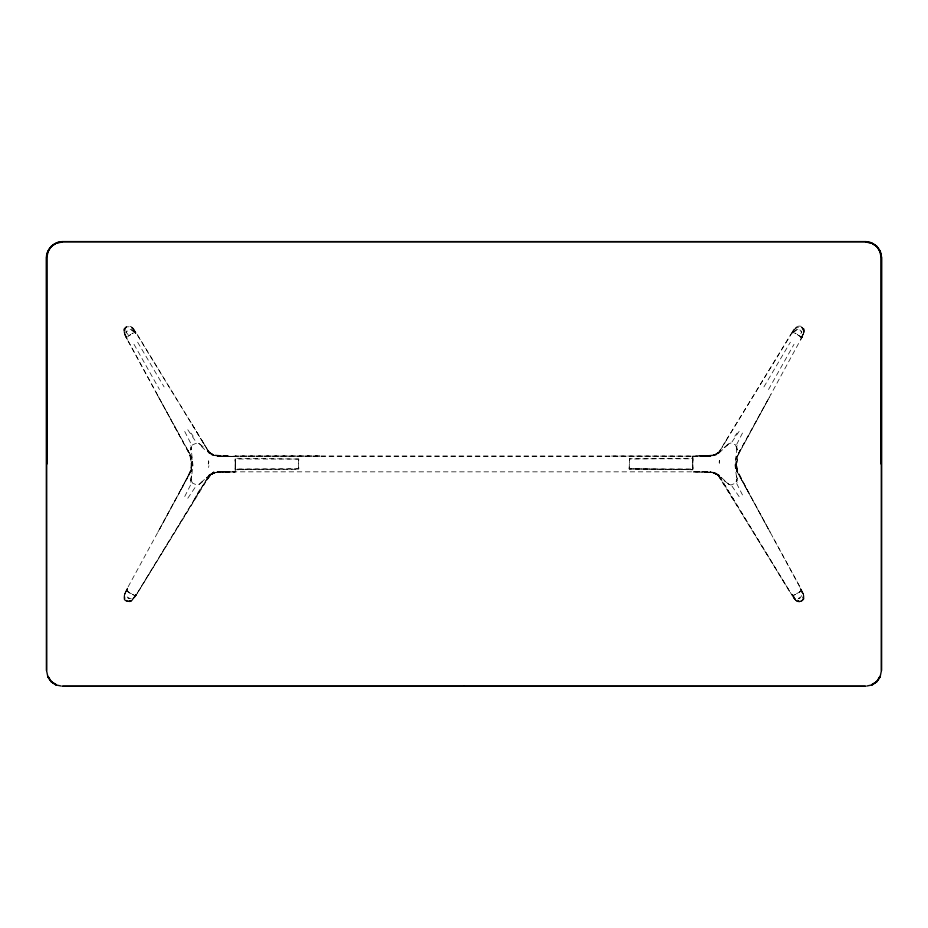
<?xml version="1.0" encoding="UTF-8"?>
<svg xmlns="http://www.w3.org/2000/svg" width="928" height="928" viewBox="0 0 928 928"><rect width="100%" height="100%" fill="white"/><g stroke="black" fill="none" stroke-linecap="round" stroke-linejoin="round"><path stroke-width="0.7" stroke-dasharray="4.64 3.48" d="M235.283 469L235.202 458.826L235.202 469.174L298.793 468.918L298.468 458.792M235.573 468.918L235.202 469.754L298.514 469.266L298.816 459.058L235.283 459.012M692.717 458.861L692.798 469.174L692.798 458.826L629.532 458.734L629.172 468.849L692.798 469.754L629.172 468.849M629.532 458.792L629.196 468.953L692.416 469.301L692.798 458.246L629.694 459.058M770.159 532.173L737.261 471.969L736.159 464L736.82 456.205L736.472 457.748M735.927 461.645L736.797 470.693M192.525 461.622L192.108 468.733M298.306 459.058L235.202 458.246L235.584 469.301M191.528 457.748L191.18 456.205L191.91 464L190.739 471.969L157.841 532.173M736.09 464L736.206 461.634M124.19 599.36L126.278 601.158C132.53 602.864 125.152 601.727 124.19 599.36L123.772 596.275L126.115 590.544L187.305 478.175M214.936 472.688L209.183 475.414L137.112 593.7C130.082 606.75 119.561 600.497 127.38 588.085M208.51 460.613L208.29 464.104L208.51 460.613L208.939 462.318M736.588 464.012L737.656 456.669M803.254 598.398L803.114 596.936C805.736 599.964 797.639 602.156 800.562 601.309L802.824 599.546M124.746 598.398L124.688 597.713L124.816 599.094L124.886 596.936M134.189 331.516L131.08 329.51L128.076 329.927L126.231 332.456L128.806 335.449L127.588 336.562L130.813 334.556L127.588 336.562M735.892 459.546L736.171 457.574M736.635 481.818L737.203 477.897L737.157 482.363M800.644 589.57L801.316 590.997L800.377 588.491M191.354 446.206L190.774 450.092L190.832 445.66M125.245 328.164L124.712 329.278L126.185 327.248L124.677 330.066C126.591 322.039 135.14 330.53 137.112 334.3L208.765 451.89M133.562 328.872C134.838 329.359 135.36 333.546 135.616 331.98C134.038 327.236 127.704 323.222 124.178 328.663L123.726 331.76L126.115 337.456L187.294 449.825C190.797 456.309 192.27 464.128 190.159 471.308L179.696 492.176M717.843 474.881L794.438 599.117L796.63 601.321L799.089 602.098L801.792 601.251L803.81 599.36L804.344 596.843L803.532 593.85L772.282 536.164M208.522 467.526L208.939 465.682M191.203 470.693L192.073 461.645M127.356 589.57L126.684 590.997L127.623 588.491M719.061 462.318L719.49 460.613L719.71 464.104L719.49 460.613M124.978 328.64L125.036 333.024L127.31 339.729M190.739 471.969L191.342 469.881L159.802 528.693M803.114 596.936L803.184 599.094L802.975 594.987L800.62 588.085L740.695 478.175L748.304 492.176L737.841 471.308C735.742 464.128 737.226 456.309 740.706 449.825L801.873 337.456L804.274 331.76L803.822 328.663C800.214 323.106 793.742 327.41 792.303 332.247C793.104 332.827 792.895 329.544 794.438 328.872M792.442 333.152C792.315 333.256 792.396 332.038 793.057 332.955M190.379 471.262L187.537 478.338M737.354 455.857L736.832 457.272L770.982 394.33M191.075 471.795L191.562 470.519M126.231 332.456L126.846 330.948M802.094 336.852L804.274 331.76L801.873 337.456L803.532 334.15M793.939 331.656L793.591 332.444L796.862 329.765L799.924 329.927L801.769 332.456L799.194 335.449L800.412 336.562L797.187 334.556L800.412 336.562M801.769 595.556L799.913 598.131L796.816 598.444M187.352 478.036L188.894 474.823M803.822 328.663L803.973 331.69L801.63 337.316L803.973 331.69L803.706 328.895L801.676 326.946M184.73 496.503L191.296 483.581M736.704 444.419L743.27 431.497M298.828 468.849L235.283 469.139M800.69 339.729C808.462 326.818 797.43 321.83 790.888 334.3L723.724 444.361M713.238 455.149L718.898 452.69L718.492 453.537L729.338 443.294L724.118 447.505L728.213 444.048L730.893 442.992L735.44 444.79L736.913 448.92L736.971 447.238L735.022 465.415L736.971 480.762L736.913 479.103L735.417 483.221L730.881 485.008L728.202 483.94L724.118 480.484L729.338 484.706L719.061 475.438L713.064 472.688M768.071 399.539L736.82 456.205M768.512 389.528L794.008 344.288M763.918 386.906L790.354 342.212M137.158 593.212L208.696 475.913M792.326 332.282L719.038 452.029L715.36 454.639M194.01 500.447C199.694 485.054 222.882 463.49 210.192 474.95C217.384 469.661 227.012 472.77 235.202 471.934L235.202 456.054C219.495 457.701 208.893 455.984 198.662 443.294L203.882 447.505L199.787 444.048L197.107 442.992L192.56 444.79L191.087 448.92L191.029 447.238L192.978 465.415L191.029 480.762L191.087 479.103L192.583 483.221L197.119 485.008L199.798 483.94L203.882 480.484L198.662 484.706L208.939 475.438L215.029 472.804L209.183 475.414M726.682 439.478C722.494 447.702 716.718 457.956 705.941 456.124M732.006 441.914L740.196 429.757M187.804 498.243L196.017 486.086M734.79 436.195L737.029 433.098M210.157 474.881L135.766 595.776L131.37 601.321L128.911 602.098M720.406 449.86L720.986 449.732L717.854 453.108L714.386 455.381M208.962 475.96L209.496 475.298M208.498 452.307L209.508 453.537L207.048 450.764L210.366 453.49L214.762 455.149L210.981 453.954L214.762 455.149M208.498 475.693L209.508 474.463M718.492 453.537L719.502 452.307M135.558 333.152L135.163 332.34L135.964 333.372L134.943 332.955M134.061 331.656L134.409 332.444L131.138 329.765L129.456 329.463M208.707 476.134L211.05 474.115L208.417 476.319L209.96 474.8M132.472 599.024L134.119 597.307M190.843 482.363L190.797 477.897L191.365 481.818M736.646 446.206L737.226 450.092L737.168 445.66M126.324 326.946L124.294 328.895L124.027 331.69L126.37 337.316L124.027 331.69L124.178 328.663M129.862 601.077L127.438 601.309L125.176 599.546M803.555 599.024L801.56 600.938L798.938 601.692L796.375 600.752L792.234 595.776L794.438 599.117L792.64 595.869L796.375 600.752L798.938 601.692M133.388 594.906L132.484 594.43L134.92 595.544M629.196 468.953L692.717 469M717.634 453.49L720.662 450.996M209.716 474.846L209.125 475.124L214.588 472.294L235.202 471.552L217.187 471.586M210.668 474.428L208.429 476.018L213.834 473.013L208.452 476.192C215.737 470.113 226.502 472.735 235.202 471.923L229.784 471.923M793.811 331.516L796.92 329.51L798.544 329.463M128.435 336.04L129.56 335.333M207.594 449.86L207.014 449.732L210.146 453.108L213.614 455.381M209.125 475.124L211.016 474.011M213.127 473.083L210.157 474.684L214.832 472.978M794.612 594.906L795.516 594.43L793.08 595.544M129.062 601.692C134.061 600.393 138.945 589.234 133.562 599.117L135.36 595.869L131.625 600.752L129.062 601.692L126.44 600.938L124.445 599.024M692.798 456.437L713.377 455.694L717.019 454.268M214.588 472.294L211.143 473.489M211.375 473.941L215.029 472.804M128.69 601.402L130.082 600.938M129.514 592.992L131.451 593.7M713.377 455.694L716.729 454.65L715.256 454.975M213.266 473.002L217.813 472.004M224.738 471.447L220.504 471.563M710.187 456.008L715.801 454.558L719.548 451.994L713.33 454.998L698.239 456.077L711.428 455.358L692.798 456.077L692.798 471.842L235.202 471.842M703.169 456.564L707.368 456.437M131.184 598.444L128.087 598.131L126.231 595.556M705.953 471.958L692.798 471.923L692.798 456.17L608.258 456.042M220.632 456.437L235.202 456.437L217.268 455.88L222.059 456.124M707.496 471.563L692.798 471.552L710.813 471.586M217.187 456.414L235.202 456.332M229.61 471.958L222.047 471.958L235.202 471.934M699.631 456.042L710.732 455.88L692.798 456.054M698.216 471.923L692.798 471.923L710.187 472.004L714.734 473.002L717.808 474.95L733.99 500.447M692.798 456.332L710.813 456.414M228.369 456.042L217.535 455.613L229.761 456.077L214.67 454.998L208.452 451.994L210.366 453.49L209.102 452.69L209.508 453.537M698.39 471.958C705.21 472.596 714.096 470.925 719.548 476.192L714.166 473.013L717.843 474.684L714.873 473.083M799.6 601.379L797.918 600.938L799.658 601.483M798.138 601.077L799.843 601.414L795.679 599.175L790.888 593.7L718.817 475.414L712.971 472.804L718.875 475.124L713.412 472.294L703.262 471.447M214.623 455.694L211.271 454.65L224.831 456.564M796.549 593.7L800.481 591.519L798.486 592.992M191.18 456.205L157.018 394.33M710.187 472.004L714.734 473.002L717.808 474.95L714.734 473.002M217.813 456.008C208.649 455.776 205.691 445.742 201.318 439.478M712.971 472.804L716.625 473.941M716.857 473.489L713.412 472.294M797.918 600.938L799.31 601.402M713.168 472.978L719.571 476.018L717.332 474.428M210.981 454.268L212.744 454.975M212.64 454.639L207.942 451.379L211.99 454.314L208.962 452.029L135.674 332.282M716.984 474.011L718.875 475.124M718.04 474.8L716.95 474.115L719.293 476.134M798.44 335.333L799.565 336.04M207.338 450.996L210.366 453.49M799.089 602.098L803.81 599.36M793.881 597.307L795.528 599.024M803.022 328.64L801.815 327.248L803.323 330.066L802.755 328.164M718.492 474.463L719.502 475.693M718.504 475.298L719.038 475.96M190.971 433.098L193.21 436.195M731.983 486.086L740.196 498.243M187.804 429.757L195.994 441.914M719.304 475.913L790.842 593.212M192.177 424.502L204.276 444.361M137.646 342.212L164.082 386.906M133.992 344.288L159.488 389.528M174.824 426.903L191.168 457.272L190.646 455.857M737.261 471.969L736.658 469.881L768.198 528.693M124.468 334.15L179.696 435.824M184.73 431.497L191.296 444.419M736.704 483.581L743.27 496.503M801.769 332.456L801.154 330.948M740.463 478.338L737.621 471.262M125.906 336.852L123.726 331.76L126.127 337.456M736.438 470.519L736.925 471.795M190.344 456.669L191.412 464.012M191.829 457.574L192.108 459.546M735.892 468.733L735.475 461.622M191.794 461.634L191.841 464M718.829 452.365L718.318 452.98L718.829 452.365M801.177 338.024C801.154 339.706 801.78 332.618 800.574 337.966L801.282 336.968L801.177 338.024M133.122 333.117L132.066 333.651L133.122 333.117M191.412 476.018L191.238 477.398L191.412 476.018M191.748 464L190.82 470.844L191.748 464M126.649 590.742C126.034 594.442 127.716 587.946 126.649 590.742M126.718 336.968C127.206 341.945 125.988 331.98 127.426 337.966L126.718 336.968M134.189 596.008L135.906 594.5L134.189 596.008M738.827 453.061L737.192 457.133L739.976 450.242L738.827 453.061M125.002 593.897L123.992 596.333L126.37 590.684L125.002 593.897M798.532 598.386L799.855 597.98L798.532 598.386M795.934 333.651L794.878 333.117L795.934 333.651M794.751 329.324L792.64 332.131L796.375 327.178L794.751 329.324M206.921 477.398L206.515 477.885L206.921 477.398M718.423 452.783L717.959 453.258L720.058 451.379L716.01 454.314L718.423 452.783M801.119 589.825L801.386 592.041L801.119 589.825M800.702 591.298L799.286 592.25L800.702 591.298M128.714 592.25L127.519 591.519L129.827 592.899L127.298 591.298L128.714 592.25M220.644 472.155L217.488 472.41L223.648 472.004L220.644 472.155M710.465 455.613L704.572 456.008L710.465 455.613M319.742 456.042L235.202 456.17L692.798 456.17L235.202 456.112L319.742 456.042M707.356 472.155L704.352 472.004L710.512 472.41L707.356 472.155M792.616 594.651L793.939 596.344L792.616 594.651M129.468 598.386L128.145 597.98L129.468 598.386M209.682 452.98L209.171 452.365L209.682 452.98M721.079 477.398L721.485 477.885L721.079 477.398M133.249 329.324L131.625 327.178L135.36 332.131L133.249 329.324M802.998 593.897L801.63 590.684L804.008 596.333L802.998 593.897M189.173 453.061L188.024 450.242L190.808 457.133L189.173 453.061M736.797 477.282L736.588 476.018L736.762 477.398M737.18 470.844L736.252 464L737.18 470.844"/><path stroke-width="1.39" d="M881.066 464L881.171 257.508L879.895 251.616L876.914 246.465L871.659 242.997L865.685 241.744L62.315 241.744C53.94 242.115 46.516 248.948 46.4 257.508L46.539 670.492L47.792 676.466L51.272 681.72L56.04 685.119M871.96 685.119L876.728 681.72L880.208 676.466L881.461 670.492L881.449 257.508C881.078 249.133 874.246 241.721 865.685 241.593L62.315 241.593C53.754 241.721 46.922 249.133 46.551 257.508L46.551 670.492M881.461 670.492L881.6 257.508L880.312 251.244L876.914 246.465M51.086 246.465L48.105 251.616L46.829 257.508L46.934 464M866.88 686.012L871.659 685.003L876.914 681.535L879.895 676.384M876.914 681.535L880.312 676.756M51.272 246.28L55.39 243.902M871.589 684.702L876.728 681.72M56.411 243.298L62.315 241.964M61.12 686.012L56.341 685.003L51.086 681.535L47.688 676.756M865.685 241.964L871.589 243.298M872.61 243.902L876.728 246.28M51.272 681.72L56.411 684.702M48.105 676.384L51.086 681.535M464 686.175L62.315 686.256L865.685 686.256L464 686.175"/></g></svg>
